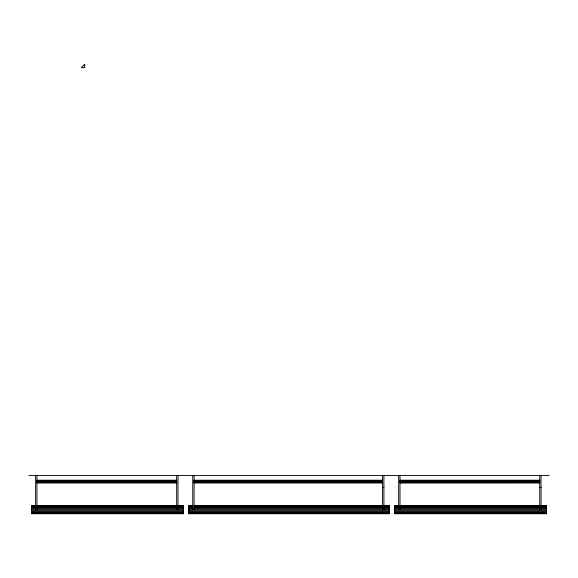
<?xml version="1.0" encoding="UTF-8"?>
<svg xmlns="http://www.w3.org/2000/svg" width="578" height="578" viewBox="0 0 578 578"><rect width="100%" height="100%" fill="white"/><g stroke="black" fill="none" stroke-linecap="round" stroke-linejoin="round"><path stroke-width="0.87" d="M28.9 475.521L549.1 475.521M36.941 480.253L176.658 480.253M194.092 480.253L382.571 480.253M399.998 480.253L539.715 480.253M36.941 480.39L176.658 480.39M194.092 480.39L382.571 480.39M399.998 480.39L539.715 480.39M36.941 480.607L176.658 480.607M194.092 480.607L382.571 480.607M399.998 480.607L539.715 480.607M36.941 480.882L176.658 480.882M194.092 480.882L382.571 480.882M399.998 480.882L539.715 480.882M36.941 481.207L176.658 481.207M194.092 481.207L382.571 481.207M399.998 481.207L539.715 481.207M36.941 481.553L176.658 481.553M194.092 481.553L382.571 481.553M399.998 481.553L539.715 481.553M36.941 481.9L176.658 481.9M194.092 481.9L382.571 481.9M399.998 481.9L539.715 481.9M36.941 482.225L176.658 482.225M194.092 482.225L382.571 482.225M399.998 482.225L539.715 482.225M36.941 482.5L176.658 482.5M194.092 482.5L382.571 482.5M399.998 482.5L539.715 482.5M36.941 482.709L176.658 482.709M194.092 482.709L382.571 482.709M399.998 482.709L539.715 482.709M36.941 482.847L176.658 482.847M194.092 482.847L382.571 482.847M399.998 482.89L539.715 482.847M382.571 487.586L383.908 487.586M539.715 487.586L541.059 487.586M192.322 505.685L188.724 505.685L188.724 513.726L389.276 513.726L389.276 505.685L194.121 505.685M31.58 505.822L183.363 505.822M188.724 505.822L192.322 505.822M194.121 505.822L389.276 505.822M394.637 505.822L546.42 505.822M31.58 506.227L183.363 506.227M188.724 506.227L192.322 506.227M194.121 506.227L389.276 506.227M394.637 506.227L546.42 506.227M31.58 506.863L183.363 506.863M188.724 506.863L192.322 506.863M194.121 506.863L389.276 506.863M394.637 506.863L546.42 506.863M31.58 507.694L183.363 507.694M188.724 507.694L192.322 507.694M194.121 507.694L389.276 507.694M394.637 507.694L546.42 507.694M31.58 508.669L183.363 508.669M188.724 508.669L389.276 508.669M394.637 508.669L546.42 508.669M31.58 509.709L183.363 509.709M188.724 509.709L389.276 509.709M394.637 509.709L546.42 509.709M31.58 510.75L183.363 510.75M188.724 510.75L389.276 510.75M394.637 510.75L546.42 510.75M31.58 511.718L183.363 511.718M188.724 511.718L389.276 511.718M394.637 511.718L546.42 511.718M31.58 512.549L183.363 512.549M188.724 512.549L389.276 512.549M394.637 512.549L546.42 512.549M31.58 513.192L183.363 513.192M188.724 513.192L389.276 513.192M394.637 513.192L546.42 513.192M31.58 513.589L183.363 513.589M188.724 513.589L389.276 513.589M394.637 513.589L546.42 513.589M541.059 475.521L541.059 509.709M539.715 475.521L539.715 509.709M399.998 475.521L399.998 509.709M398.661 475.521L398.661 509.709M383.908 475.521L383.908 509.709M382.571 475.521L382.571 509.709M194.092 475.521L194.092 509.709M192.749 475.521L192.749 509.709M178.002 475.521L178.002 509.709M176.658 475.521L176.658 509.709M36.941 475.521L36.941 509.709M35.605 475.521L35.605 509.709M84.684 64.274L81.281 67.677L84.684 67.677L84.684 64.274M183.363 505.685L31.58 505.685L31.58 513.726L183.363 513.726L183.363 505.685M546.42 505.685L394.637 505.685L394.637 513.726L546.42 513.726L546.42 505.685"/></g></svg>
